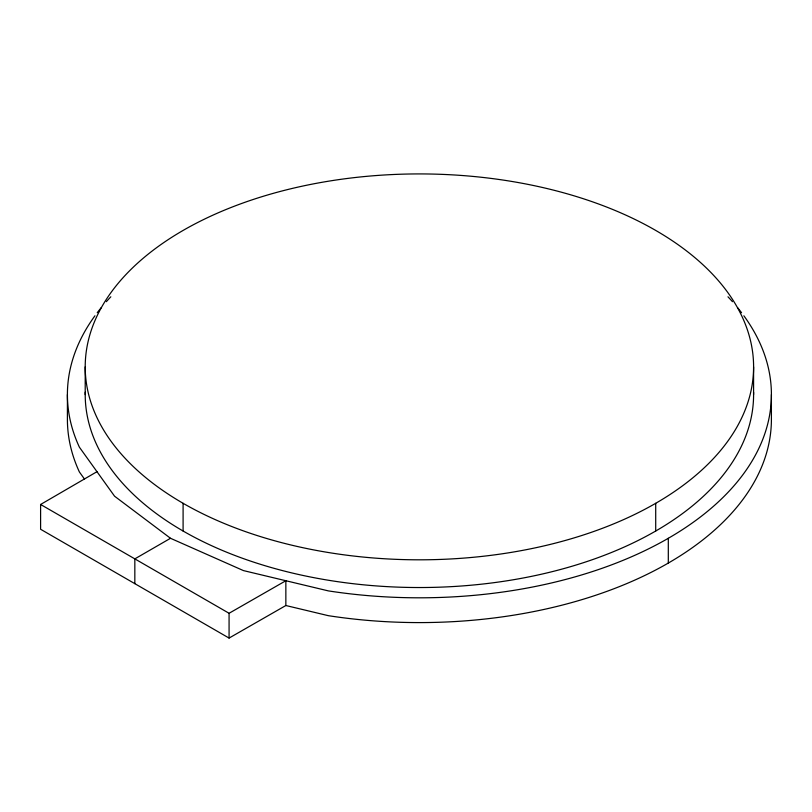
<?xml version="1.0" encoding="UTF-8"?>
<svg xmlns="http://www.w3.org/2000/svg" width="812" height="812" viewBox="0 0 812 812"><rect width="100%" height="100%" fill="white"/><g stroke="black" fill="none" stroke-linecap="round" stroke-linejoin="round"><path stroke-width="1.22" d="M771.4 394.581L771.4 419.378A352.002 203.223 0 0 1 328.302 615.669L285.854 605.519L229.075 638.07L40.6 529.262L40.6 504.475L96.983 471.691M743.863 315.787A352.002 203.223 0 0 1 684.689 528.165A352.002 203.223 0 0 1 328.302 590.882L243.407 570.582L170.5 538.285L134.833 558.879L134.833 583.666M40.6 504.475L229.075 613.283L285.854 580.732L285.854 605.519M170.5 538.285L114.563 496.193L79.393 447.189A352.002 203.223 0 0 1 94.943 315.787M84.529 479.121L79.393 471.975A352.002 203.223 0 0 1 67.406 419.378L67.406 394.581M753.587 366.872L753.587 394.581M668.306 538.285L668.306 563.071M655.71 503.298L655.71 531.018M229.075 613.283L229.075 638.07M183.096 503.298A334.189 192.941 0 0 0 742.209 416.81A334.189 192.941 0 0 0 332.91 180.497A334.189 192.941 0 0 0 183.096 503.298L183.096 531.018M85.209 366.872L85.209 394.581M97.227 312.711A352.002 203.223 0 0 1 101.236 307.647M106.342 301.678A352.002 203.223 0 0 1 110.828 296.806M727.978 296.806A352.002 203.223 0 0 1 732.465 301.678M737.57 307.647A352.002 203.223 0 0 1 741.569 312.711M753.566 392.145A334.189 192.941 0 0 1 419.398 587.533A334.189 192.941 0 0 1 85.24 392.145"/></g></svg>
